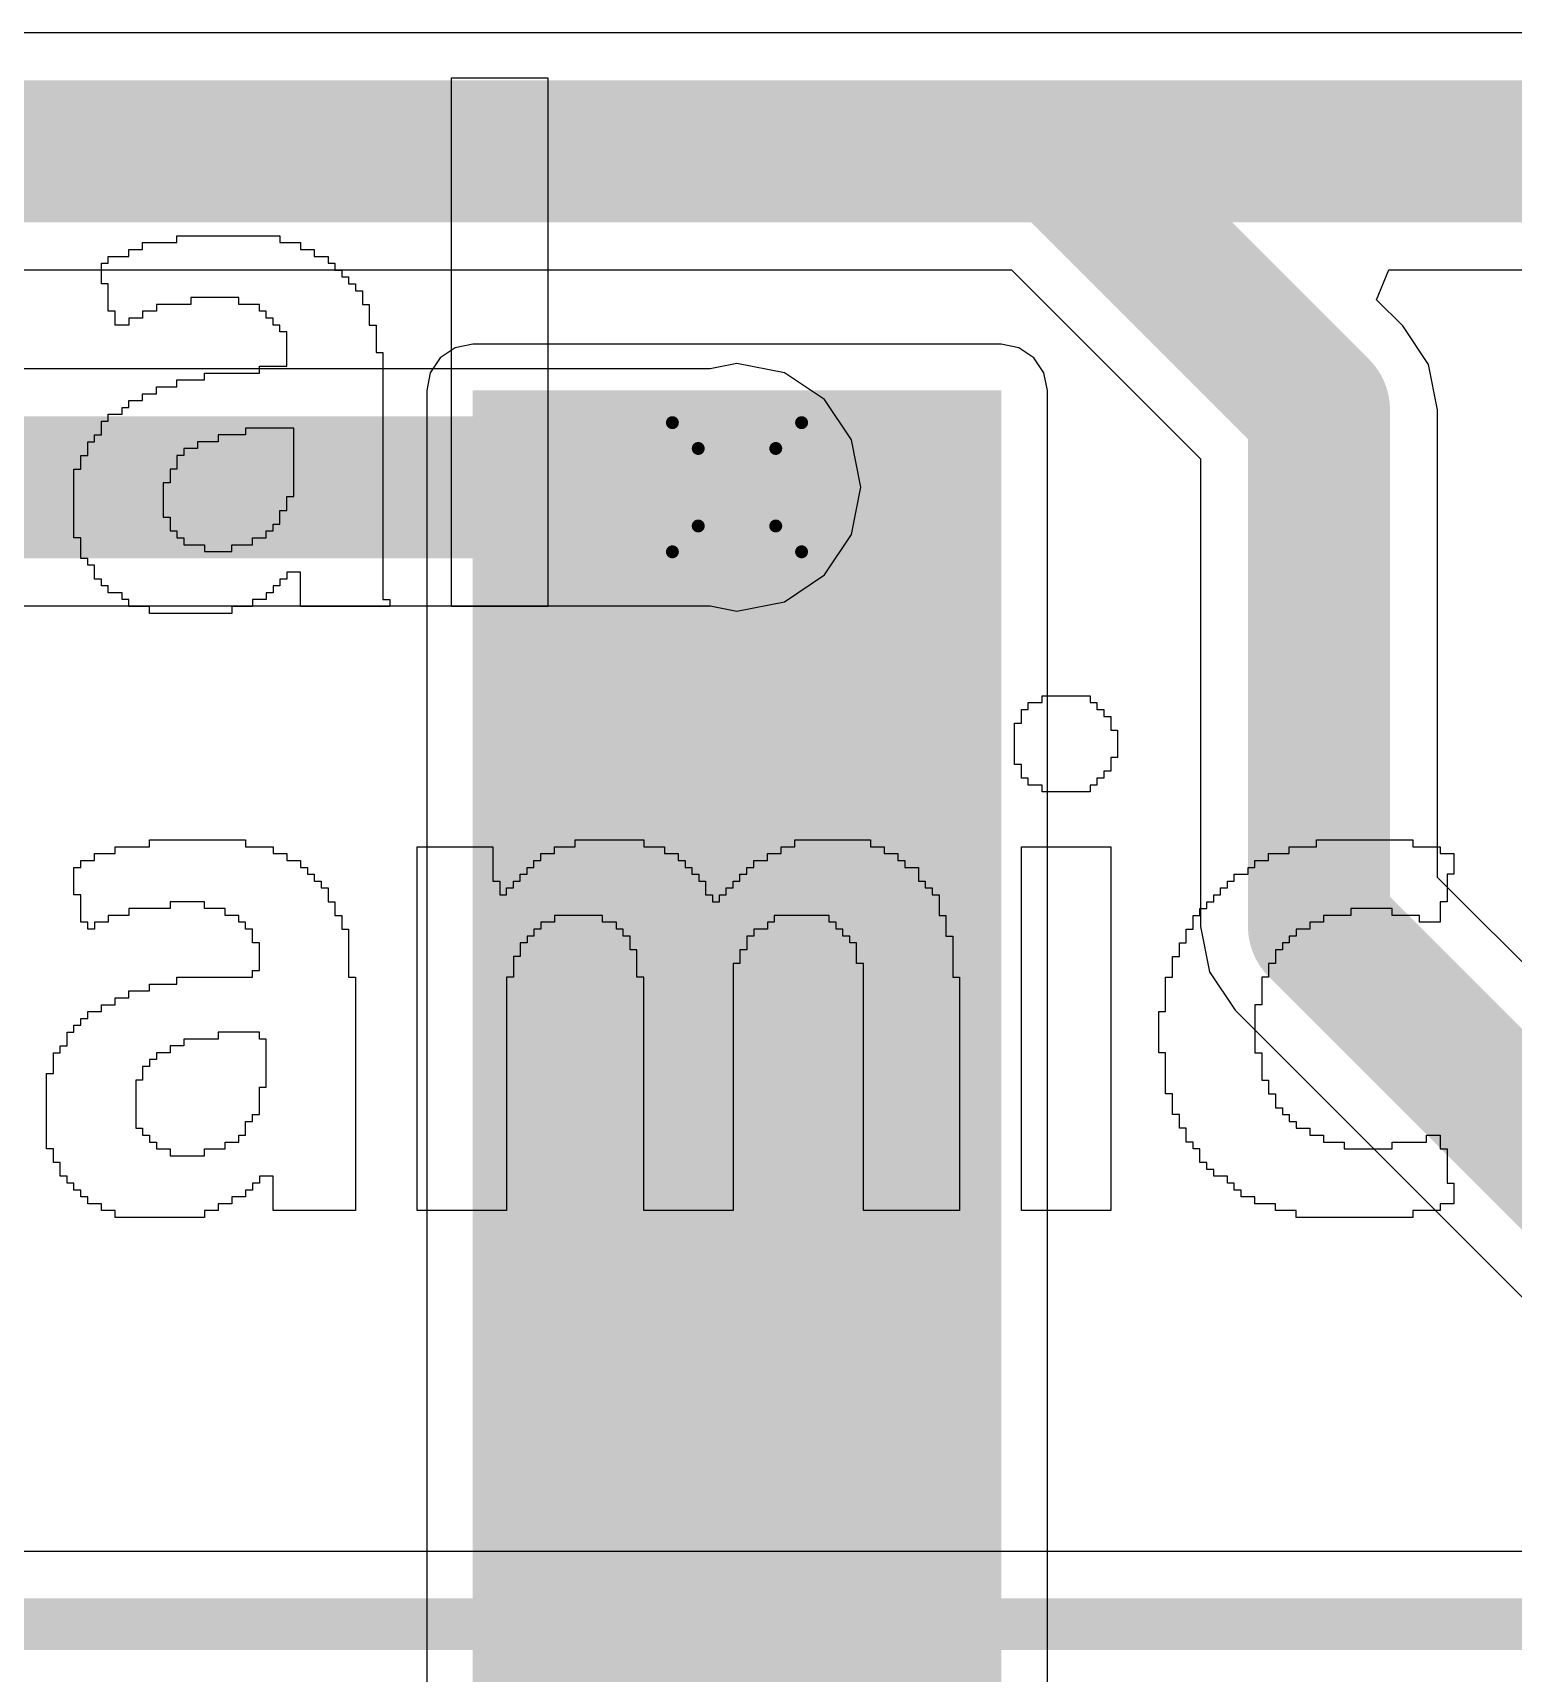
# Model space of a CAD drawing. Header units: inches. Extents: x -8 to 210, y -39 to 109.
# Drawn here: x 50.16 to 55.98, y 41.95 to 48.4 of the extents above; entities that cross this region are included whole.
import ezdxf

# ---------------------------------------------------------------- set-up
doc = ezdxf.new("R2010")
doc.units = ezdxf.units.IN
for name, color, linetype in [('Bottom Layer', 5, 'Continuous'), ('Drill Drawing', 1, 'Continuous'), ('Top Layer', 1, 'Continuous'), ('Top Overlay', 2, 'Continuous'), ('Via Holes', 16, 'Continuous')]:
    doc.layers.add(name, color=color, linetype=linetype)

msp = doc.modelspace()

# ---------------------------------------------------------------- hatches: boundary and pattern name
at = {"layer": 'Bottom Layer'}
h = msp.add_hatch(color=5, dxfattribs=at)
edge = h.paths.add_edge_path()
edge.add_arc((52.931, 46.609), 0.3, 0, 360)
at = {"layer": 'Top Layer'}
msp.add_hatch(color=1, dxfattribs=at).paths.add_polyline_path([(51.8922, 15.7226), (53.9702, 15.7226), (53.9702, 46.99), (51.8922, 46.99)])
h = msp.add_hatch(color=1, dxfattribs=at)
edge = h.paths.add_edge_path()
edge.add_arc((52.931, 46.609), 0.3, 0, 360)
at = {"layer": 'Via Holes'}
h = msp.add_hatch(color=7, dxfattribs=at)
edge = h.paths.add_edge_path()
edge.add_arc((52.931, 46.609), 0.15, 0, 360)

# ---------------------------------------------------------------- linework, layer by layer
at = {"layer": 'Bottom Layer'}
for p, q in [((57.1855, 48.396), (48.0714, 48.396)), ((43.9928, 47.4636), (54.0105, 47.4636)), ((54.0105, 47.4636), (54.7534, 46.7207)), ((55.4463, 47.3463), (55.4949, 47.4636)), ((55.4949, 47.4636), (57.3786, 47.4636)), ((55.5492, 47.2434), (55.4463, 47.3463)), ((55.6503, 47.0922), (55.5492, 47.2434)), ((52.931, 47.0962), (52.8254, 47.0752)), ((53.1174, 47.0591), (52.931, 47.0962)), ((55.6858, 46.9138), (55.6503, 47.0922)), ((52.8254, 47.0752), (43.7287, 47.0752)), ((53.2755, 46.9535), (53.1174, 47.0591)), ((53.3811, 46.7954), (53.2755, 46.9535)), ((55.6858, 45.0749), (55.6858, 46.9138)), ((53.4181, 46.609), (53.3811, 46.7954)), ((54.7534, 46.7207), (54.7534, 44.8818)), ((53.3811, 46.4226), (53.4181, 46.609)), ((53.2755, 46.2645), (53.3811, 46.4226)), ((53.1174, 46.1589), (53.2755, 46.2645)), ((43.5356, 46.1428), (52.8254, 46.1428)), ((52.8254, 46.1428), (52.931, 46.1218)), ((52.931, 46.1218), (53.1174, 46.1589)), ((56.7589, 44.0018), (55.6858, 45.0749)), ((54.7534, 44.8818), (54.7889, 44.7034)), ((54.7889, 44.7034), (54.89, 44.5522)), ((54.89, 44.5522), (56.2362, 43.206)), ((68.6816, 42.4235), (38.314, 42.4235))]:
    msp.add_line(p, q, dxfattribs=at)
for points in [[(43.9928, 47.9298, 0.5588, 0.5588, 0), (57.3786, 47.9298, 0.5588, 0.5588, 0)], [(54.2544, 47.879, 0.5588, 0.5588, 0), (55.2196, 46.9138, 0.5588, 0.5588, 0)], [(55.2196, 44.8818, 0.5588, 0.5588, 0), (55.2196, 46.9138, 0.5588, 0.5588, 0)], [(43.5356, 46.609, 0.5588, 0.5588, 0), (52.931, 46.609, 0.5588, 0.5588, 0)], [(55.2196, 44.8818, 0.5588, 0.5588, 0), (56.5658, 43.5356, 0.5588, 0.5588, 0)], [(35.1028, 42.1386, 0.2032, 0.2032, 0), (68.6816, 42.1386, 0.2032, 0.2032, 0)]]:
    msp.add_lwpolyline(points, format="xyseb", dxfattribs=at)
for points in [[(54.1147, 47.879, 0.2794, 0.2794, 1), (54.3941, 47.879, 0.2794, 0.2794, 1)], [(55.0799, 46.9138, 0.2794, 0.2794, 1), (55.3593, 46.9138, 0.2794, 0.2794, 1)], [(55.0799, 46.9138, 0.2794, 0.2794, 1), (55.3593, 46.9138, 0.2794, 0.2794, 1)], [(52.7913, 46.609, 0.2794, 0.2794, 1), (53.0707, 46.609, 0.2794, 0.2794, 1)], [(55.0799, 44.8818, 0.2794, 0.2794, 1), (55.3593, 44.8818, 0.2794, 0.2794, 1)], [(55.0799, 44.8818, 0.2794, 0.2794, 1), (55.3593, 44.8818, 0.2794, 0.2794, 1)]]:
    msp.add_lwpolyline(points, format="xyseb", close=True, dxfattribs=at)
at = {"layer": 'Drill Drawing'}
for points in [[(52.677, 46.863, 0.0508, 0.0508, 0), (53.185, 46.863, 0.0508, 0.0508, 0)], [(52.677, 46.355, 0.0508, 0.0508, 0), (52.677, 46.863, 0.0508, 0.0508, 0)], [(53.185, 46.355, 0.0508, 0.0508, 0), (53.185, 46.863, 0.0508, 0.0508, 0)], [(52.7786, 46.7614, 0.0508, 0.0508, 0), (53.0834, 46.7614, 0.0508, 0.0508, 0)], [(52.7786, 46.4566, 0.0508, 0.0508, 0), (52.7786, 46.7614, 0.0508, 0.0508, 0)], [(53.0834, 46.4566, 0.0508, 0.0508, 0), (53.0834, 46.7614, 0.0508, 0.0508, 0)], [(52.7786, 46.4566, 0.0508, 0.0508, 0), (53.0834, 46.4566, 0.0508, 0.0508, 0)], [(52.677, 46.355, 0.0508, 0.0508, 0), (53.185, 46.355, 0.0508, 0.0508, 0)]]:
    msp.add_lwpolyline(points, format="xyseb", dxfattribs=at)
for points in [[(52.6643, 46.863, 0.0254, 0.0254, 1), (52.6897, 46.863, 0.0254, 0.0254, 1)], [(52.6643, 46.863, 0.0254, 0.0254, 1), (52.6897, 46.863, 0.0254, 0.0254, 1)], [(53.1723, 46.863, 0.0254, 0.0254, 1), (53.1977, 46.863, 0.0254, 0.0254, 1)], [(53.1723, 46.863, 0.0254, 0.0254, 1), (53.1977, 46.863, 0.0254, 0.0254, 1)], [(52.7659, 46.7614, 0.0254, 0.0254, 1), (52.7913, 46.7614, 0.0254, 0.0254, 1)], [(52.7659, 46.7614, 0.0254, 0.0254, 1), (52.7913, 46.7614, 0.0254, 0.0254, 1)], [(53.0707, 46.7614, 0.0254, 0.0254, 1), (53.0961, 46.7614, 0.0254, 0.0254, 1)], [(53.0707, 46.7614, 0.0254, 0.0254, 1), (53.0961, 46.7614, 0.0254, 0.0254, 1)], [(52.7659, 46.4566, 0.0254, 0.0254, 1), (52.7913, 46.4566, 0.0254, 0.0254, 1)], [(52.7659, 46.4566, 0.0254, 0.0254, 1), (52.7913, 46.4566, 0.0254, 0.0254, 1)], [(53.0707, 46.4566, 0.0254, 0.0254, 1), (53.0961, 46.4566, 0.0254, 0.0254, 1)], [(53.0707, 46.4566, 0.0254, 0.0254, 1), (53.0961, 46.4566, 0.0254, 0.0254, 1)], [(52.6643, 46.355, 0.0254, 0.0254, 1), (52.6897, 46.355, 0.0254, 0.0254, 1)], [(52.6643, 46.355, 0.0254, 0.0254, 1), (52.6897, 46.355, 0.0254, 0.0254, 1)], [(53.1723, 46.355, 0.0254, 0.0254, 1), (53.1977, 46.355, 0.0254, 0.0254, 1)], [(53.1723, 46.355, 0.0254, 0.0254, 1), (53.1977, 46.355, 0.0254, 0.0254, 1)]]:
    msp.add_lwpolyline(points, format="xyseb", close=True, dxfattribs=at)
at = {"layer": 'Top Layer'}
for p, q in [((51.8228, 47.1575), (51.764, 47.1182)), ((51.8922, 47.1713), (51.8228, 47.1575)), ((53.9702, 47.1713), (51.8922, 47.1713)), ((54.0396, 47.1575), (53.9702, 47.1713)), ((54.0984, 47.1182), (54.0396, 47.1575)), ((51.764, 47.1182), (51.7247, 47.0594)), ((54.1377, 47.0594), (54.0984, 47.1182)), ((51.7247, 47.0594), (51.7109, 46.99)), ((54.1515, 46.99), (54.1377, 47.0594)), ((51.7109, 46.99), (51.7109, 16.6913)), ((54.1515, 23.5458), (54.1515, 46.99))]:
    msp.add_line(p, q, dxfattribs=at)
at = {"layer": 'Top Overlay'}
for p, q in [((51.8088, 46.14), (51.8088, 48.2187)), ((51.8088, 48.2187), (52.1868, 48.2187)), ((52.1868, 48.2187), (52.1868, 46.14)), ((50.5399, 47.5168), (50.5399, 47.5438)), ((50.5399, 47.5438), (50.5939, 47.5438)), ((50.5939, 47.5438), (50.5939, 47.5708)), ((50.5939, 47.5708), (50.7289, 47.5708)), ((50.7289, 47.5708), (50.7289, 47.5978)), ((50.7289, 47.5978), (51.1339, 47.5978)), ((51.1339, 47.5978), (51.1339, 47.5708)), ((51.1339, 47.5708), (51.2149, 47.5708)), ((51.2149, 47.5708), (51.2149, 47.5438)), ((51.2149, 47.5438), (51.2688, 47.5438)), ((51.2688, 47.5438), (51.2688, 47.5168)), ((50.4319, 47.4088), (50.4319, 47.4898)), ((50.4319, 47.4898), (50.4589, 47.4898)), ((50.4589, 47.4898), (50.4589, 47.5168)), ((50.4589, 47.5168), (50.5399, 47.5168)), ((51.2688, 47.5168), (51.3228, 47.5168)), ((51.3228, 47.5168), (51.3228, 47.4898)), ((51.3228, 47.4898), (51.3498, 47.4898)), ((51.3498, 47.4898), (51.3498, 47.4628)), ((51.3498, 47.4628), (51.3768, 47.4628)), ((51.3768, 47.4628), (51.3768, 47.4358)), ((51.3768, 47.4358), (51.4038, 47.4358)), ((51.4038, 47.4358), (51.4038, 47.4088)), ((50.4589, 47.4088), (50.4319, 47.4088)), ((50.4589, 47.3008), (50.4589, 47.4088)), ((50.9719, 47.3548), (50.7829, 47.3548)), ((50.7829, 47.3548), (50.7829, 47.3278)), ((50.9719, 47.3278), (50.9719, 47.3548)), ((51.4038, 47.4088), (51.4308, 47.4088)), ((51.4308, 47.4088), (51.4308, 47.3818)), ((51.4308, 47.3818), (51.4578, 47.3818)), ((51.4578, 47.3818), (51.4578, 47.3278)), ((50.4859, 47.3008), (50.4589, 47.3008)), ((50.4859, 47.2468), (50.4859, 47.3008)), ((50.6479, 47.3008), (50.5939, 47.3008)), ((50.5939, 47.3008), (50.5939, 47.2738)), ((50.7829, 47.3278), (50.6479, 47.3278)), ((50.6479, 47.3278), (50.6479, 47.3008)), ((51.0529, 47.3278), (50.9719, 47.3278)), ((51.0529, 47.3008), (51.0529, 47.3278)), ((51.0799, 47.3008), (51.0529, 47.3008)), ((51.0799, 47.2738), (51.0799, 47.3008)), ((51.4578, 47.3278), (51.4848, 47.3278)), ((51.4848, 47.3278), (51.4848, 47.2468)), ((50.5399, 47.2468), (50.4859, 47.2468)), ((50.5939, 47.2738), (50.5399, 47.2738)), ((50.5399, 47.2738), (50.5399, 47.2468)), ((51.1069, 47.2738), (51.0799, 47.2738)), ((51.1069, 47.2468), (51.1069, 47.2738)), ((51.1339, 47.2468), (51.1069, 47.2468)), ((51.1339, 47.2198), (51.1339, 47.2468)), ((51.1609, 47.2198), (51.1339, 47.2198)), ((51.1609, 47.0849), (51.1609, 47.2198)), ((51.4848, 47.2468), (51.5118, 47.2468)), ((51.5118, 47.2468), (51.5118, 47.1389)), ((51.5118, 47.1389), (51.5388, 47.1389)), ((51.5388, 47.1389), (51.5388, 46.167)), ((50.7289, 47.0039), (50.7289, 47.0309)), ((50.7289, 47.0309), (50.8369, 47.0309)), ((50.8369, 47.0309), (50.8369, 47.0579)), ((50.8369, 47.0579), (51.0529, 47.0579)), ((51.0529, 47.0579), (51.0529, 47.0849)), ((51.0529, 47.0849), (51.1609, 47.0849)), ((50.5939, 46.9499), (50.5939, 46.9769)), ((50.5939, 46.9769), (50.6479, 46.9769)), ((50.6479, 46.9769), (50.6479, 47.0039)), ((50.6479, 47.0039), (50.7289, 47.0039)), ((50.4589, 46.8689), (50.4589, 46.8959)), ((50.4589, 46.8959), (50.5129, 46.8959)), ((50.5129, 46.8959), (50.5129, 46.9229)), ((50.5129, 46.9229), (50.5399, 46.9229)), ((50.5399, 46.9229), (50.5399, 46.9499)), ((50.5399, 46.9499), (50.5939, 46.9499)), ((50.4319, 46.8149), (50.4319, 46.8689)), ((50.4319, 46.8689), (50.4589, 46.8689)), ((51.1879, 46.8419), (50.9989, 46.8419)), ((50.9989, 46.8419), (50.9989, 46.8149)), ((51.1879, 46.5719), (51.1879, 46.8419)), ((50.3779, 46.7339), (50.3779, 46.7879)), ((50.3779, 46.7879), (50.4049, 46.7879)), ((50.4049, 46.7879), (50.4049, 46.8149)), ((50.4049, 46.8149), (50.4319, 46.8149)), ((50.8909, 46.7879), (50.8099, 46.7879)), ((50.8099, 46.7879), (50.8099, 46.7609)), ((50.9989, 46.8149), (50.8909, 46.8149)), ((50.8909, 46.8149), (50.8909, 46.7879)), ((50.3509, 46.6799), (50.3509, 46.7339)), ((50.3509, 46.7339), (50.3779, 46.7339)), ((50.7559, 46.7339), (50.7289, 46.7339)), ((50.7289, 46.7339), (50.7289, 46.6799)), ((50.8099, 46.7609), (50.7559, 46.7609)), ((50.7559, 46.7609), (50.7559, 46.7339)), ((50.3239, 46.4099), (50.3239, 46.6799)), ((50.3239, 46.6799), (50.3509, 46.6799)), ((50.7289, 46.6799), (50.7019, 46.6799)), ((50.7019, 46.6799), (50.7019, 46.6259)), ((50.7019, 46.6259), (50.6749, 46.6259)), ((50.6749, 46.6259), (50.6749, 46.5179)), ((50.6749, 46.5179), (50.6749, 46.4909)), ((51.1339, 46.4639), (51.1339, 46.5179)), ((51.1339, 46.5179), (51.1609, 46.5179)), ((51.1609, 46.5179), (51.1609, 46.5719)), ((51.1609, 46.5719), (51.1879, 46.5719)), ((50.6749, 46.4909), (50.7019, 46.4909)), ((50.7019, 46.4909), (50.7019, 46.4369)), ((51.1069, 46.4369), (51.1069, 46.4639)), ((51.1069, 46.4639), (51.1339, 46.4639)), ((50.3509, 46.4099), (50.3239, 46.4099)), ((50.3509, 46.3289), (50.3509, 46.4099)), ((50.7019, 46.4369), (50.7289, 46.4369)), ((50.7289, 46.4369), (50.7289, 46.4099)), ((50.7289, 46.4099), (50.7559, 46.4099)), ((50.7559, 46.4099), (50.7559, 46.3829)), ((50.7559, 46.3829), (50.8369, 46.3829)), ((50.8369, 46.3829), (50.8369, 46.3559)), ((50.9449, 46.3559), (50.9449, 46.3829)), ((50.9449, 46.3829), (51.0259, 46.3829)), ((51.0259, 46.3829), (51.0259, 46.4099)), ((51.0259, 46.4099), (51.0799, 46.4099)), ((51.0799, 46.4099), (51.0799, 46.4369)), ((51.0799, 46.4369), (51.1069, 46.4369)), ((50.3779, 46.3289), (50.3509, 46.3289)), ((50.3779, 46.3019), (50.3779, 46.3289)), ((50.8369, 46.3559), (50.9449, 46.3559)), ((50.4049, 46.3019), (50.3779, 46.3019)), ((50.4049, 46.2479), (50.4049, 46.3019)), ((51.2149, 46.2749), (51.1609, 46.2749)), ((51.1609, 46.2749), (51.1609, 46.2479)), ((51.2149, 46.14), (51.2149, 46.2749)), ((50.4319, 46.2479), (50.4049, 46.2479)), ((50.4319, 46.221), (50.4319, 46.2479)), ((50.4589, 46.221), (50.4319, 46.221)), ((50.4589, 46.194), (50.4589, 46.221)), ((50.5129, 46.194), (50.4589, 46.194)), ((50.5129, 46.167), (50.5129, 46.194)), ((51.1069, 46.194), (51.0799, 46.194)), ((51.0799, 46.194), (51.0799, 46.167)), ((51.1339, 46.221), (51.1069, 46.221)), ((51.1069, 46.221), (51.1069, 46.194)), ((51.1609, 46.2479), (51.1339, 46.2479)), ((51.1339, 46.2479), (51.1339, 46.221)), ((50.5399, 46.167), (50.5129, 46.167)), ((50.5399, 46.14), (50.5399, 46.167)), ((50.6209, 46.14), (50.5399, 46.14)), ((50.6209, 46.113), (50.6209, 46.14)), ((51.0259, 46.14), (50.9449, 46.14)), ((50.9449, 46.14), (50.9449, 46.113)), ((51.0799, 46.167), (51.0259, 46.167)), ((51.0259, 46.167), (51.0259, 46.14)), ((51.5658, 46.14), (51.2149, 46.14)), ((51.5388, 46.167), (51.5658, 46.167)), ((51.5658, 46.167), (51.5658, 46.14)), ((52.1058, 46.14), (51.8088, 46.14)), ((52.1328, 46.14), (52.1058, 46.14)), ((52.1868, 46.14), (52.1328, 46.14)), ((50.9449, 46.113), (50.6209, 46.113)), ((54.0496, 45.681), (54.0496, 45.735)), ((54.0496, 45.735), (54.0766, 45.735)), ((54.0766, 45.735), (54.0766, 45.762)), ((54.0766, 45.762), (54.1306, 45.762)), ((54.1306, 45.762), (54.1306, 45.789)), ((54.1306, 45.789), (54.3195, 45.789)), ((54.3195, 45.789), (54.3195, 45.762)), ((54.3195, 45.762), (54.3465, 45.762)), ((54.3465, 45.762), (54.3465, 45.735)), ((54.3465, 45.735), (54.3735, 45.735)), ((54.3735, 45.735), (54.3735, 45.708)), ((54.0226, 45.519), (54.0226, 45.681)), ((54.0226, 45.681), (54.0496, 45.681)), ((54.3735, 45.708), (54.4005, 45.708)), ((54.4005, 45.708), (54.4005, 45.654)), ((54.4005, 45.654), (54.4275, 45.654)), ((54.4275, 45.654), (54.4275, 45.546)), ((54.4275, 45.546), (54.4005, 45.546)), ((54.4005, 45.546), (54.4005, 45.492)), ((54.0496, 45.519), (54.0226, 45.519)), ((54.0496, 45.465), (54.0496, 45.519)), ((54.4005, 45.492), (54.3735, 45.492)), ((54.3735, 45.492), (54.3735, 45.465)), ((54.0766, 45.465), (54.0496, 45.465)), ((54.0766, 45.438), (54.0766, 45.465)), ((54.1306, 45.438), (54.0766, 45.438)), ((54.1306, 45.411), (54.1306, 45.438)), ((54.3465, 45.438), (54.3195, 45.438)), ((54.3195, 45.438), (54.3195, 45.411)), ((54.3735, 45.465), (54.3465, 45.465)), ((54.3465, 45.465), (54.3465, 45.438)), ((54.2655, 45.411), (54.1306, 45.411)), ((54.2925, 45.411), (54.2655, 45.411)), ((54.3195, 45.411), (54.2925, 45.411)), ((50.6209, 45.1951), (50.6209, 45.2221)), ((50.6209, 45.2221), (50.9989, 45.2221)), ((50.9989, 45.2221), (50.9989, 45.1951)), ((52.2947, 45.1951), (52.2947, 45.2221)), ((52.2947, 45.2221), (52.5647, 45.2221)), ((52.5647, 45.2221), (52.5647, 45.1951)), ((53.1587, 45.1951), (53.1587, 45.2221)), ((53.1587, 45.2221), (53.4556, 45.2221)), ((53.4556, 45.2221), (53.4556, 45.1951)), ((55.2104, 45.1951), (55.2104, 45.2221)), ((55.2104, 45.2221), (55.5884, 45.2221)), ((55.5884, 45.2221), (55.5884, 45.1951)), ((50.4049, 45.1411), (50.4049, 45.1681)), ((50.4049, 45.1681), (50.4859, 45.1681)), ((50.4859, 45.1681), (50.4859, 45.1951)), ((50.4859, 45.1951), (50.6209, 45.1951)), ((50.9989, 45.1951), (51.1069, 45.1951)), ((51.1069, 45.1951), (51.1069, 45.1681)), ((51.1069, 45.1681), (51.1609, 45.1681)), ((51.1609, 45.1681), (51.1609, 45.1411)), ((51.6738, 44.8171), (51.6738, 45.1951)), ((51.6738, 45.1951), (51.9708, 45.1951)), ((51.9708, 45.1951), (51.9708, 45.0601)), ((52.1598, 45.1411), (52.1598, 45.1681)), ((52.1598, 45.1681), (52.2138, 45.1681)), ((52.2138, 45.1681), (52.2138, 45.1951)), ((52.2138, 45.1951), (52.2947, 45.1951)), ((52.5647, 45.1951), (52.6457, 45.1951)), ((52.6457, 45.1951), (52.6457, 45.1681)), ((52.6457, 45.1681), (52.6997, 45.1681)), ((52.6997, 45.1681), (52.6997, 45.1411)), ((53.0507, 45.1411), (53.0507, 45.1681)), ((53.0507, 45.1681), (53.1047, 45.1681)), ((53.1047, 45.1681), (53.1047, 45.1951)), ((53.1047, 45.1951), (53.1587, 45.1951)), ((53.4556, 45.1951), (53.5096, 45.1951)), ((53.5096, 45.1951), (53.5096, 45.1681)), ((53.5096, 45.1681), (53.5636, 45.1681)), ((53.5636, 45.1681), (53.5636, 45.1411)), ((54.0496, 43.7642), (54.0496, 45.1951)), ((54.0496, 45.1951), (54.4005, 45.1951)), ((54.4005, 45.1951), (54.4005, 44.9791)), ((55.0215, 45.1411), (55.0215, 45.1681)), ((55.0215, 45.1681), (55.1025, 45.1681)), ((55.1025, 45.1681), (55.1025, 45.1951)), ((55.1025, 45.1951), (55.2104, 45.1951)), ((55.5884, 45.1951), (55.6964, 45.1951)), ((55.6964, 45.1951), (55.6964, 45.1681)), ((55.6964, 45.1681), (55.7504, 45.1681)), ((55.7504, 45.1681), (55.7504, 45.0871)), ((50.3239, 45.0061), (50.3239, 45.1141)), ((50.3239, 45.1141), (50.3509, 45.1141)), ((50.3509, 45.1141), (50.3509, 45.1411)), ((50.3509, 45.1411), (50.4049, 45.1411)), ((51.1609, 45.1411), (51.2149, 45.1411)), ((51.2149, 45.1411), (51.2149, 45.1141)), ((51.2149, 45.1141), (51.2418, 45.1141)), ((51.2418, 45.1141), (51.2418, 45.0871)), ((52.1058, 45.0871), (52.1058, 45.1141)), ((52.1058, 45.1141), (52.1328, 45.1141)), ((52.1328, 45.1141), (52.1328, 45.1411)), ((52.1328, 45.1411), (52.1598, 45.1411)), ((52.6997, 45.1411), (52.7267, 45.1411)), ((52.7267, 45.1411), (52.7267, 45.1141)), ((52.7267, 45.1141), (52.7537, 45.1141)), ((52.7537, 45.1141), (52.7537, 45.0871)), ((52.9697, 45.0871), (52.9697, 45.1141)), ((52.9697, 45.1141), (52.9967, 45.1141)), ((52.9967, 45.1141), (52.9967, 45.1411)), ((52.9967, 45.1411), (53.0507, 45.1411)), ((53.5636, 45.1411), (53.5906, 45.1411)), ((53.5906, 45.1411), (53.5906, 45.1141)), ((53.5906, 45.1141), (53.6446, 45.1141)), ((53.6446, 45.1141), (53.6446, 45.0601)), ((54.9405, 45.0871), (54.9405, 45.1141)), ((54.9405, 45.1141), (54.9675, 45.1141)), ((54.9675, 45.1141), (54.9675, 45.1411)), ((54.9675, 45.1411), (55.0215, 45.1411)), ((51.2418, 45.0871), (51.2688, 45.0871)), ((51.2688, 45.0871), (51.2688, 45.0601)), ((51.2688, 45.0601), (51.2958, 45.0601)), ((51.2958, 45.0601), (51.2958, 45.0331)), ((51.2958, 45.0331), (51.3228, 45.0331)), ((51.3228, 45.0331), (51.3228, 44.9791)), ((51.9708, 45.0601), (51.9978, 45.0601)), ((51.9978, 45.0601), (51.9978, 45.0061)), ((52.0248, 45.0061), (52.0248, 45.0331)), ((52.0248, 45.0331), (52.0518, 45.0331)), ((52.0518, 45.0331), (52.0518, 45.0601)), ((52.0518, 45.0601), (52.0788, 45.0601)), ((52.0788, 45.0601), (52.0788, 45.0871)), ((52.0788, 45.0871), (52.1058, 45.0871)), ((52.7537, 45.0871), (52.7807, 45.0871)), ((52.7807, 45.0871), (52.7807, 45.0601)), ((52.7807, 45.0601), (52.8077, 45.0601)), ((52.8077, 45.0601), (52.8077, 45.0061)), ((52.8887, 45.0061), (52.8887, 45.0331)), ((52.8887, 45.0331), (52.9157, 45.0331)), ((52.9157, 45.0331), (52.9157, 45.0601)), ((52.9157, 45.0601), (52.9427, 45.0601)), ((52.9427, 45.0601), (52.9427, 45.0871)), ((52.9427, 45.0871), (52.9697, 45.0871)), ((53.6446, 45.0601), (53.6716, 45.0601)), ((53.6716, 45.0601), (53.6716, 45.0331)), ((53.6716, 45.0331), (53.6986, 45.0331)), ((53.6986, 45.0331), (53.6986, 45.0061)), ((54.8325, 45.0061), (54.8325, 45.0331)), ((54.8325, 45.0331), (54.8595, 45.0331)), ((54.8595, 45.0331), (54.8595, 45.0601)), ((54.8595, 45.0601), (54.8865, 45.0601)), ((54.8865, 45.0601), (54.8865, 45.0871)), ((54.8865, 45.0871), (54.9405, 45.0871)), ((55.7504, 45.0871), (55.7234, 45.0871)), ((55.7234, 45.0871), (55.7234, 44.9791)), ((50.3509, 45.0061), (50.3239, 45.0061)), ((50.3509, 44.8981), (50.3509, 45.0061)), ((50.8369, 44.9791), (50.7019, 44.9791)), ((50.7019, 44.9791), (50.7019, 44.9521)), ((50.8369, 44.9521), (50.8369, 44.9791)), ((51.3228, 44.9791), (51.3498, 44.9791)), ((51.3498, 44.9791), (51.3498, 44.9251)), ((51.9978, 45.0061), (52.0248, 45.0061)), ((52.8077, 45.0061), (52.8347, 45.0061)), ((52.8347, 45.0061), (52.8347, 44.9791)), ((52.8347, 44.9791), (52.8617, 44.9791)), ((52.8617, 44.9791), (52.8617, 45.0061)), ((52.8617, 45.0061), (52.8887, 45.0061)), ((53.6986, 45.0061), (53.7256, 45.0061)), ((53.7256, 45.0061), (53.7256, 44.9251)), ((54.4005, 44.9791), (54.4005, 44.9521)), ((54.7785, 44.9521), (54.7785, 44.9791)), ((54.7785, 44.9791), (54.8055, 44.9791)), ((54.8055, 44.9791), (54.8055, 45.0061)), ((54.8055, 45.0061), (54.8325, 45.0061)), ((55.7234, 44.9791), (55.6964, 44.9791)), ((55.6964, 44.9791), (55.6964, 44.8981)), ((50.3779, 44.8981), (50.3509, 44.8981)), ((50.3779, 44.8711), (50.3779, 44.8981)), ((50.4589, 44.8981), (50.4049, 44.8981)), ((50.4049, 44.8981), (50.4049, 44.8711)), ((50.5399, 44.9251), (50.4589, 44.9251)), ((50.4589, 44.9251), (50.4589, 44.8981)), ((50.7019, 44.9521), (50.5399, 44.9521)), ((50.5399, 44.9521), (50.5399, 44.9251)), ((50.9179, 44.9521), (50.8369, 44.9521)), ((50.9179, 44.9251), (50.9179, 44.9521)), ((50.9719, 44.9251), (50.9179, 44.9251)), ((50.9719, 44.8981), (50.9719, 44.9251)), ((50.9989, 44.8981), (50.9719, 44.8981)), ((50.9989, 44.8711), (50.9989, 44.8981)), ((51.3498, 44.9251), (51.3768, 44.9251)), ((51.3768, 44.9251), (51.3768, 44.8711)), ((52.2138, 44.8981), (52.1598, 44.8981)), ((52.1598, 44.8981), (52.1598, 44.8711)), ((52.4027, 44.9251), (52.2138, 44.9251)), ((52.2138, 44.9251), (52.2138, 44.8981)), ((52.4027, 44.8981), (52.4027, 44.9251)), ((52.4567, 44.8981), (52.4027, 44.8981)), ((52.4567, 44.8711), (52.4567, 44.8981)), ((53.0777, 44.8981), (53.0507, 44.8981)), ((53.0507, 44.8981), (53.0507, 44.8711)), ((53.2936, 44.9251), (53.0777, 44.9251)), ((53.0777, 44.9251), (53.0777, 44.8981)), ((53.2936, 44.8981), (53.2936, 44.9251)), ((53.3206, 44.8981), (53.2936, 44.8981)), ((53.3206, 44.8711), (53.3206, 44.8981)), ((53.7256, 44.9251), (53.7526, 44.9251)), ((53.7526, 44.9251), (53.7526, 44.8441)), ((54.4005, 44.9521), (54.4005, 43.7642)), ((54.7245, 44.8711), (54.7245, 44.9251)), ((54.7245, 44.9251), (54.7515, 44.9251)), ((54.7515, 44.9251), (54.7515, 44.9521)), ((54.7515, 44.9521), (54.7785, 44.9521)), ((55.2374, 44.8981), (55.1835, 44.8981)), ((55.1835, 44.8981), (55.1835, 44.8711)), ((55.3454, 44.9251), (55.2374, 44.9251)), ((55.2374, 44.9251), (55.2374, 44.8981)), ((55.3724, 44.9521), (55.3454, 44.9521)), ((55.3454, 44.9521), (55.3454, 44.9251)), ((55.3994, 44.9521), (55.3724, 44.9521)), ((55.5074, 44.9521), (55.3994, 44.9521)), ((55.5074, 44.9251), (55.5074, 44.9521)), ((55.6154, 44.9251), (55.5074, 44.9251)), ((55.6154, 44.8981), (55.6154, 44.9251)), ((55.6964, 44.8981), (55.6154, 44.8981)), ((50.4049, 44.8711), (50.3779, 44.8711)), ((51.0259, 44.8711), (50.9989, 44.8711)), ((51.0259, 44.8171), (51.0259, 44.8711)), ((51.3768, 44.8711), (51.4038, 44.8711)), ((51.4038, 44.8711), (51.4038, 44.6821)), ((52.1328, 44.8441), (52.1058, 44.8441)), ((52.1058, 44.8441), (52.1058, 44.8171)), ((52.1598, 44.8711), (52.1328, 44.8711)), ((52.1328, 44.8711), (52.1328, 44.8441)), ((52.4837, 44.8711), (52.4567, 44.8711)), ((52.4837, 44.8441), (52.4837, 44.8711)), ((52.5107, 44.8441), (52.4837, 44.8441)), ((52.5107, 44.7901), (52.5107, 44.8441)), ((52.9967, 44.8441), (52.9697, 44.8441)), ((52.9697, 44.8441), (52.9697, 44.7901)), ((53.0507, 44.8711), (52.9967, 44.8711)), ((52.9967, 44.8711), (52.9967, 44.8441)), ((53.3476, 44.8711), (53.3206, 44.8711)), ((53.3476, 44.8441), (53.3476, 44.8711)), ((53.3746, 44.8441), (53.3476, 44.8441)), ((53.3746, 44.8171), (53.3746, 44.8441)), ((53.7526, 44.8441), (53.7796, 44.8441)), ((53.7796, 44.8441), (53.7796, 44.6821)), ((54.6975, 44.8171), (54.6975, 44.8711)), ((54.6975, 44.8711), (54.7245, 44.8711)), ((55.1295, 44.8441), (55.1025, 44.8441)), ((55.1025, 44.8441), (55.1025, 44.8171)), ((55.1835, 44.8711), (55.1295, 44.8711)), ((55.1295, 44.8711), (55.1295, 44.8441)), ((51.0529, 44.8171), (51.0259, 44.8171)), ((51.0529, 44.7091), (51.0529, 44.8171)), ((51.6738, 44.7901), (51.6738, 44.8171)), ((51.6738, 43.7642), (51.6738, 44.7901)), ((52.1058, 44.8171), (52.0788, 44.8171)), ((52.0788, 44.8171), (52.0788, 44.7631)), ((52.5377, 44.7901), (52.5107, 44.7901)), ((52.5377, 44.6821), (52.5377, 44.7901)), ((52.9697, 44.7901), (52.9427, 44.7901)), ((52.9427, 44.7901), (52.9427, 44.7361)), ((53.4016, 44.8171), (53.3746, 44.8171)), ((53.4016, 44.7361), (53.4016, 44.8171)), ((54.6705, 44.7631), (54.6705, 44.8171)), ((54.6705, 44.8171), (54.6975, 44.8171)), ((55.0755, 44.7901), (55.0485, 44.7901)), ((55.0485, 44.7901), (55.0485, 44.7361)), ((55.1025, 44.8171), (55.0755, 44.8171)), ((55.0755, 44.8171), (55.0755, 44.7901)), ((51.0259, 44.6821), (51.0259, 44.7091)), ((51.0259, 44.7091), (51.0529, 44.7091)), ((52.0788, 44.7631), (52.0518, 44.7631)), ((52.0518, 44.7631), (52.0518, 44.6821)), ((52.9427, 44.7361), (52.9157, 44.7361)), ((52.9157, 44.7361), (52.9157, 43.7642)), ((53.4286, 44.7361), (53.4016, 44.7361)), ((53.4286, 43.7642), (53.4286, 44.7361)), ((54.6435, 44.6821), (54.6435, 44.7631)), ((54.6435, 44.7631), (54.6705, 44.7631)), ((55.0485, 44.7361), (55.0215, 44.7361)), ((55.0215, 44.7361), (55.0215, 44.6821)), ((50.6209, 44.6281), (50.6209, 44.6551)), ((50.6209, 44.6551), (50.7289, 44.6551)), ((50.7289, 44.6551), (50.7289, 44.6821)), ((50.7289, 44.6821), (51.0259, 44.6821)), ((51.4038, 44.6821), (51.4308, 44.6821)), ((51.4308, 44.6821), (51.4308, 43.7642)), ((52.0518, 44.6821), (52.0248, 44.6821)), ((52.0248, 44.6821), (52.0248, 43.7642)), ((52.5647, 44.6821), (52.5377, 44.6821)), ((52.5647, 43.7642), (52.5647, 44.6821)), ((53.7796, 44.6821), (53.8066, 44.6821)), ((53.8066, 44.6821), (53.8066, 43.7642)), ((54.6165, 44.5471), (54.6165, 44.6821)), ((54.6165, 44.6821), (54.6435, 44.6821)), ((55.0215, 44.6821), (54.9945, 44.6821)), ((54.9945, 44.6821), (54.9945, 44.5741)), ((50.4319, 44.5471), (50.4319, 44.5741)), ((50.4319, 44.5741), (50.4859, 44.5741)), ((50.4859, 44.5741), (50.4859, 44.6011)), ((50.4859, 44.6011), (50.5399, 44.6011)), ((50.5399, 44.6011), (50.5399, 44.6281)), ((50.5399, 44.6281), (50.6209, 44.6281)), ((54.9945, 44.5741), (54.9675, 44.5741)), ((54.9675, 44.5741), (54.9675, 44.3851)), ((50.3509, 44.4931), (50.3509, 44.5201)), ((50.3509, 44.5201), (50.3779, 44.5201)), ((50.3779, 44.5201), (50.3779, 44.5471)), ((50.3779, 44.5471), (50.4319, 44.5471)), ((54.5895, 44.3851), (54.5895, 44.5471)), ((54.5895, 44.5471), (54.6165, 44.5471)), ((50.297, 44.4121), (50.297, 44.4661)), ((50.297, 44.4661), (50.3239, 44.4661)), ((50.3239, 44.4661), (50.3239, 44.4931)), ((50.3239, 44.4931), (50.3509, 44.4931)), ((51.0529, 44.4661), (50.8909, 44.4661)), ((50.8909, 44.4661), (50.8909, 44.4391)), ((51.0529, 44.4391), (51.0529, 44.4661)), ((50.243, 44.3041), (50.243, 44.3851)), ((50.243, 44.3851), (50.27, 44.3851)), ((50.27, 44.3851), (50.27, 44.4121)), ((50.27, 44.4121), (50.297, 44.4121)), ((50.7019, 44.3851), (50.6479, 44.3851)), ((50.6479, 44.3851), (50.6479, 44.3581)), ((50.7559, 44.4121), (50.7019, 44.4121)), ((50.7019, 44.4121), (50.7019, 44.3851)), ((50.8909, 44.4391), (50.7559, 44.4391)), ((50.7559, 44.4391), (50.7559, 44.4121)), ((51.0799, 44.4391), (51.0529, 44.4391)), ((51.0799, 44.2501), (51.0799, 44.4391)), ((54.6165, 44.3851), (54.5895, 44.3851)), ((54.6165, 44.2232), (54.6165, 44.3851)), ((54.9675, 44.3851), (54.9945, 44.3851)), ((54.9945, 44.3851), (54.9945, 44.2771)), ((50.6209, 44.3311), (50.5939, 44.3311)), ((50.5939, 44.3311), (50.5939, 44.2771)), ((50.6479, 44.3581), (50.6209, 44.3581)), ((50.6209, 44.3581), (50.6209, 44.3311)), ((50.216, 44.0072), (50.216, 44.3041)), ((50.216, 44.3041), (50.243, 44.3041)), ((50.5939, 44.2771), (50.5669, 44.2771)), ((50.5669, 44.2771), (50.5669, 44.0882)), ((54.9945, 44.2771), (55.0215, 44.2771)), ((55.0215, 44.2771), (55.0215, 44.2232)), ((51.0529, 44.1422), (51.0529, 44.2501)), ((51.0529, 44.2501), (51.0799, 44.2501)), ((54.6435, 44.2232), (54.6165, 44.2232)), ((54.6435, 44.1422), (54.6435, 44.2232)), ((55.0215, 44.2232), (55.0485, 44.2232)), ((55.0485, 44.2232), (55.0485, 44.1692)), ((51.0259, 44.1152), (51.0259, 44.1422)), ((51.0259, 44.1422), (51.0529, 44.1422)), ((54.6705, 44.1422), (54.6435, 44.1422)), ((54.6705, 44.0882), (54.6705, 44.1422)), ((55.0485, 44.1692), (55.0755, 44.1692)), ((55.0755, 44.1692), (55.0755, 44.1422)), ((55.0755, 44.1422), (55.1025, 44.1422)), ((55.1025, 44.1422), (55.1025, 44.1152)), ((50.5669, 44.0882), (50.5939, 44.0882)), ((50.5939, 44.0882), (50.5939, 44.0612)), ((50.5939, 44.0612), (50.6209, 44.0612)), ((50.6209, 44.0612), (50.6209, 44.0342)), ((50.9719, 44.0342), (50.9719, 44.0612)), ((50.9719, 44.0612), (50.9989, 44.0612)), ((50.9989, 44.0612), (50.9989, 44.1152)), ((50.9989, 44.1152), (51.0259, 44.1152)), ((54.6975, 44.0882), (54.6705, 44.0882)), ((54.6975, 44.0342), (54.6975, 44.0882)), ((55.1025, 44.1152), (55.1295, 44.1152)), ((55.1295, 44.1152), (55.1295, 44.0882)), ((55.1295, 44.0882), (55.1835, 44.0882)), ((55.1835, 44.0882), (55.1835, 44.0612)), ((55.1835, 44.0612), (55.2374, 44.0612)), ((55.2374, 44.0612), (55.2374, 44.0342)), ((55.6424, 44.0342), (55.6424, 44.0612)), ((55.6424, 44.0612), (55.6964, 44.0612)), ((55.6964, 44.0612), (55.6964, 44.0072)), ((50.243, 44.0072), (50.216, 44.0072)), ((50.243, 43.9532), (50.243, 44.0072)), ((50.6209, 44.0342), (50.6479, 44.0342)), ((50.6479, 44.0342), (50.6479, 44.0072)), ((50.6479, 44.0072), (50.7019, 44.0072)), ((50.7019, 44.0072), (50.7019, 43.9802)), ((50.8369, 43.9802), (50.8369, 44.0072)), ((50.8369, 44.0072), (50.9179, 44.0072)), ((50.9179, 44.0072), (50.9179, 44.0342)), ((50.9179, 44.0342), (50.9719, 44.0342)), ((54.7245, 44.0342), (54.6975, 44.0342)), ((54.7245, 44.0072), (54.7245, 44.0342)), ((54.7515, 44.0072), (54.7245, 44.0072)), ((54.7515, 43.9532), (54.7515, 44.0072)), ((55.2374, 44.0342), (55.3184, 44.0342)), ((55.3184, 44.0342), (55.3184, 44.0072)), ((55.3184, 44.0072), (55.5074, 44.0072)), ((55.5074, 44.0072), (55.5074, 44.0342)), ((55.5074, 44.0342), (55.6424, 44.0342)), ((55.6964, 44.0072), (55.7234, 44.0072)), ((55.7234, 44.0072), (55.7234, 43.8722)), ((50.27, 43.9532), (50.243, 43.9532)), ((50.27, 43.8992), (50.27, 43.9532)), ((50.7019, 43.9802), (50.8369, 43.9802)), ((54.7785, 43.9532), (54.7515, 43.9532)), ((54.7785, 43.9262), (54.7785, 43.9532)), ((50.297, 43.8992), (50.27, 43.8992)), ((50.297, 43.8722), (50.297, 43.8992)), ((50.3239, 43.8722), (50.297, 43.8722)), ((50.3239, 43.8452), (50.3239, 43.8722)), ((51.0529, 43.8722), (51.0259, 43.8722)), ((51.0259, 43.8722), (51.0259, 43.8452)), ((51.1069, 43.8992), (51.0529, 43.8992)), ((51.0529, 43.8992), (51.0529, 43.8722)), ((51.1069, 43.7642), (51.1069, 43.8992)), ((54.8055, 43.9262), (54.7785, 43.9262)), ((54.8055, 43.8992), (54.8055, 43.9262)), ((54.8595, 43.8992), (54.8055, 43.8992)), ((54.8595, 43.8722), (54.8595, 43.8992)), ((54.8865, 43.8722), (54.8595, 43.8722)), ((54.8865, 43.8452), (54.8865, 43.8722)), ((55.7234, 43.8722), (55.7504, 43.8722)), ((55.7504, 43.8722), (55.7504, 43.7912)), ((50.3509, 43.8452), (50.3239, 43.8452)), ((50.3509, 43.8182), (50.3509, 43.8452)), ((50.3779, 43.8182), (50.3509, 43.8182)), ((50.3779, 43.7912), (50.3779, 43.8182)), ((50.9989, 43.8182), (50.9449, 43.8182)), ((50.9449, 43.8182), (50.9449, 43.7912)), ((51.0259, 43.8452), (50.9989, 43.8452)), ((50.9989, 43.8452), (50.9989, 43.8182)), ((54.9135, 43.8452), (54.8865, 43.8452)), ((54.9135, 43.8182), (54.9135, 43.8452)), ((54.9675, 43.8182), (54.9135, 43.8182)), ((54.9675, 43.7912), (54.9675, 43.8182)), ((50.4319, 43.7912), (50.3779, 43.7912)), ((50.4319, 43.7642), (50.4319, 43.7912)), ((50.4859, 43.7642), (50.4319, 43.7642)), ((50.4859, 43.7372), (50.4859, 43.7642)), ((50.8369, 43.7372), (50.4859, 43.7372)), ((50.8909, 43.7642), (50.8369, 43.7642)), ((50.8369, 43.7642), (50.8369, 43.7372)), ((50.9449, 43.7912), (50.8909, 43.7912)), ((50.8909, 43.7912), (50.8909, 43.7642)), ((51.4308, 43.7642), (51.1069, 43.7642)), ((52.0248, 43.7642), (51.6738, 43.7642)), ((52.9157, 43.7642), (52.5647, 43.7642)), ((53.8066, 43.7642), (53.4286, 43.7642)), ((54.4005, 43.7642), (54.0496, 43.7642)), ((55.0485, 43.7912), (54.9675, 43.7912)), ((55.0485, 43.7642), (55.0485, 43.7912)), ((55.1295, 43.7642), (55.0485, 43.7642)), ((55.1295, 43.7372), (55.1295, 43.7642)), ((55.5884, 43.7372), (55.1295, 43.7372)), ((55.6964, 43.7642), (55.5884, 43.7642)), ((55.5884, 43.7642), (55.5884, 43.7372)), ((55.7504, 43.7912), (55.6964, 43.7912)), ((55.6964, 43.7912), (55.6964, 43.7642))]:
    msp.add_line(p, q, dxfattribs=at)

doc.saveas('drawing.dxf')
